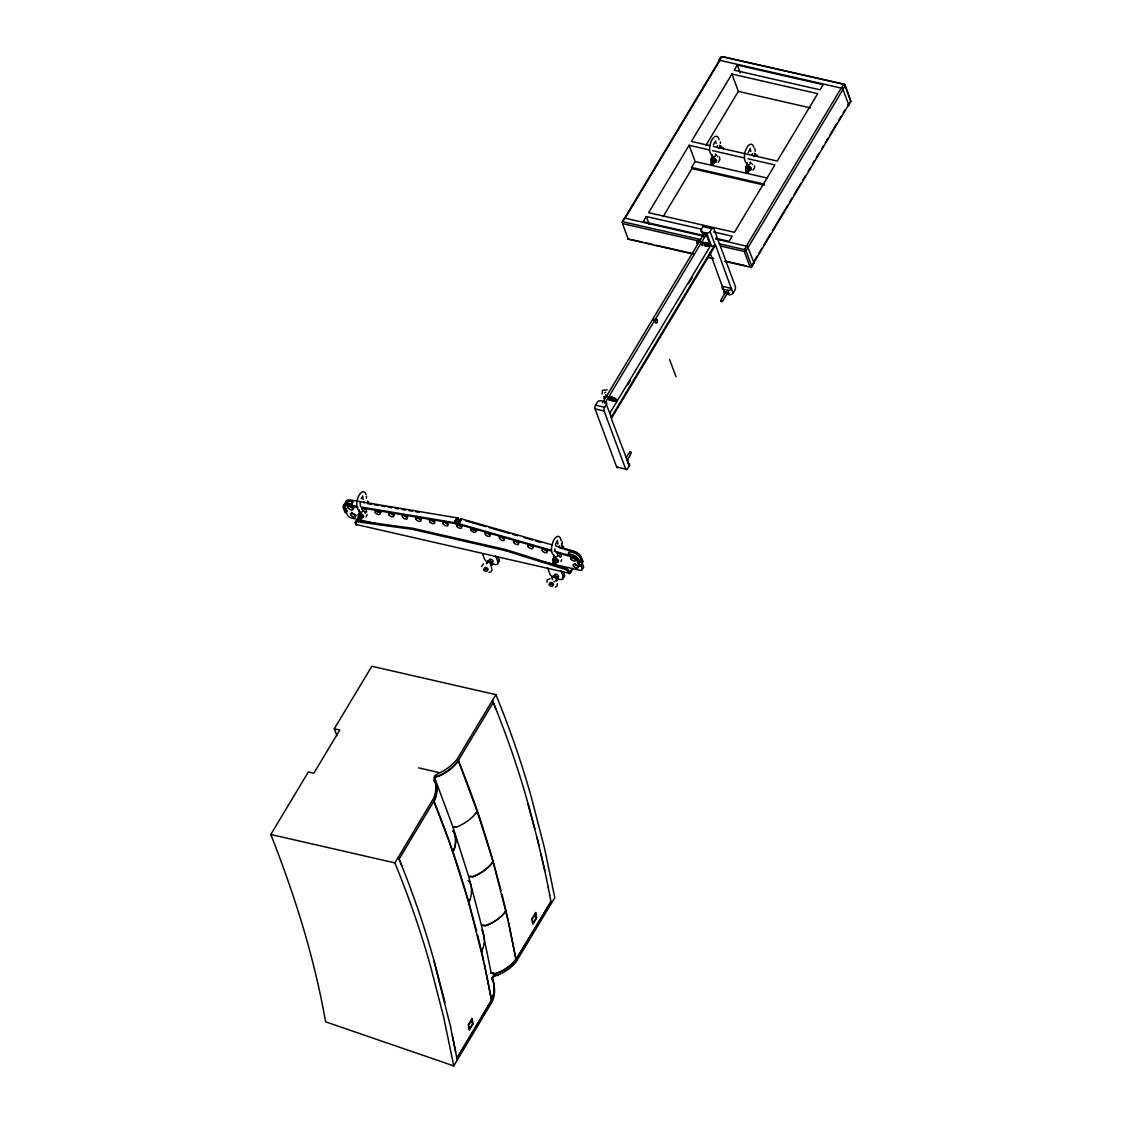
<?xml version="1.0" encoding="UTF-8"?>
<svg xmlns="http://www.w3.org/2000/svg" width="1122" height="1122" viewBox="0 0 1122 1122"><rect width="100%" height="100%" fill="white"/><g stroke="black" fill="none" stroke-linecap="round" stroke-linejoin="round"><path stroke-width="1.5" d="M705.415 242.436L705.191 243.432A1.809 0.842 -77.1 0 0 705.079 245.956A1.809 0.842 -77.1 0 0 706.369 245.157M360.106 502.88L360.428 506.036M627.703 237.962L627.857 239.351L629.19 239.098M848.751 104.949L850.897 101.387L844.922 84.346L721.797 56.731C721.516 55.188 717.014 62.229 719.665 60.293L841.458 88.161L842.931 89.297L848.751 104.949L847.923 105.552L849.34 103.182M359.349 509.893C356.544 514.591 365.758 511.674 362.125 509.64M367.455 503.147L368.254 501.674L367.287 501.043M718.669 148.637L721.095 146.617L719.581 145.257M696.93 241.623L699.315 241.623L698.361 240.066M360.709 517.48L359.966 518.504L360.709 517.48A2.889 1.473 31 0 0 363.177 516.26A2.889 1.473 31 0 0 359.082 513.918A2.889 1.473 31 0 0 359.489 516.765M702.947 243.979L702.933 244.694M748.374 169.913L747.715 171.007L748.374 169.913A2.889 1.473 31 0 0 750.927 168.861A2.889 1.473 31 0 0 747.112 166.337A2.889 1.473 31 0 0 746.621 168.721M570.635 572.262L569.471 571.841M613.355 400.049A1.809 0.842 -77.1 0 1 612.065 400.849A1.809 0.842 -77.1 0 1 612.093 398.478L611.953 396.459M705.443 243.011L705.528 242.885A1.809 0.842 -77.1 0 1 706.622 244.245M364.005 502.137L364.061 502.979M553.623 555.32C553.244 558.756 558.826 556.807 557.606 554.254M558.756 546.933L559.303 545.867M367.146 514.479L366.095 516.877M609.919 398.871L610.845 397.342M614.295 398.927L615.796 399.656L614.295 398.927A1.809 0.842 -77.1 0 0 613.103 397.917A1.809 0.842 -77.1 0 0 612.514 400.736A1.809 0.842 -77.1 0 0 613.944 400.175M629.849 452.166L631.181 452.923L630.676 452.152M720.969 301.201C719.511 298.971 723.985 301.089 721.979 301.594M725.766 291.874L727.603 292.926L725.85 291.762L721.32 299.265M715.401 154.093C717.8 156.351 710.422 158.973 711.923 154.794M750.183 162.059C752.582 164.331 745.204 166.954 746.705 162.76M753.956 262.8L751.277 267.597L753.956 262.8L747.561 246.461L715.654 238.944M713.424 144.864L714.616 142.003M748.206 152.83L750.211 148.553L750.814 151.442M561.785 559.738L560.874 561.449M697.323 244.091A1.613 0.743 -77.1 0 1 697.183 241.833L697.337 241.496M555.432 544.619C558.7 539.738 556.807 538.672 557.943 544.086M702.989 242.633L704.84 243.306M469.739 899.844L468.744 902.354L476.598 931.092M469.403 901.008L469.795 900.026A39.116 29.453 -16.2 0 0 469.739 882.018M575.362 564.534L575.039 564.029M482.264 950.082L481.59 951.428L477.649 935.173M453.428 850.742L452.769 852.089L448.337 839.494M553.693 561.519L553.679 562.879L554.324 561.603M361.144 498.715C364.061 495.237 361.845 494.437 363.149 499.514M469.038 901.499L468.687 902.172L452.825 852.271L453.835 849.775A39.116 28.709 -19 0 0 453.863 832.061M433.751 801.599L434.438 800.252A42.061 30.462 -20.4 0 0 434.971 781.164L434.551 779.678A4.965 3.604 -20.4 0 1 436.71 776.073L438.043 776.059A42.061 30.462 -20.4 0 0 457.79 761.361L458.674 760.071M346.011 508.813L344.847 508.547M355.912 506.148L347.357 504.718A7.251 3.703 31 0 0 343.374 508.07L344.987 512.417L346.151 512.684L346.979 511.295L345.338 506.99A5.905 3.015 31 0 1 345.281 505.321M360.821 519.206L359.657 518.939A2.244 1.038 -77.1 0 1 358.128 519.135A2.244 1.038 -77.1 0 1 358.577 516.036L359.643 514.269L360.807 514.535L361.873 517.424L360.821 519.206A2.244 1.038 -77.1 0 1 359.292 519.402A2.244 1.038 -77.1 0 1 359.741 516.302L360.807 514.535M573.047 568.391L570.369 572.837A2.679 1.248 -77.1 0 1 568.545 573.076L355.674 524.367L355.73 521.94A2.679 1.374 31 0 1 357.105 520.678L412.98 528.35L505.91 549.612L565.937 568.475A2.679 1.374 31 0 1 568.602 570.649L569.71 572.346L572.136 568.503M355.141 522.922A2.679 1.374 31 0 1 356.516 521.674L357.105 520.678M356.516 521.674L412.377 529.332L412.98 528.35M622.598 221.132L624.856 218.145L703.704 236.209M621.883 222.31L624.856 218.145M719.665 60.293L721.797 56.731M361.466 507.901L455.658 523.665L456.472 522.319L454.915 521.253L456.149 519.191L457.706 520.271L458.505 518.925L458.085 518.027L350.204 499.963A7.251 3.703 31 0 0 346.221 503.329M455.658 523.665L456.037 521.435L454.915 521.253M457.285 519.374L458.085 518.027M493.498 983.321A41.332 32.804 -8.2 0 1 492.404 1001.329L453.779 1065.9L325.59 1021.819C314.342 957.557 294.693 895.104 270.795 834.488L308.34 771.978L313.823 773.24L339.77 730.029L334.286 728.781L371.831 666.272L495.91 694.658A1539.118 786.298 31 0 1 531.505 797.854L544.521 848.176L554.815 897.684L515.924 962.157A41.332 32.804 -8.2 0 1 495.7 975.761A4.923 3.913 -8.2 0 0 492.642 980.852M552.248 544.941L460.637 518.616L459.824 519.963L461.016 520.299L457.79 523.371L458 524.212L551.281 551M458 524.212L458.589 522.025M701.839 229.239L646.314 216.532L643.215 221.693L702.106 235.171M709.3 149.913L689.104 145.285L648.642 212.675L734.433 232.31L774.909 164.92L747.981 158.763M713.297 146.435L777.223 161.063L817.686 93.673L731.895 74.038L691.418 141.428L709.931 145.664M737.308 65.02L734.209 70.181L820.014 89.816L823.113 84.655L737.308 65.02L740.24 72.902M663.186 216.532L691.994 168.566L691.587 167.487L695.149 161.554L689.104 145.285M705.934 145.355L738.346 91.387L731.895 74.038M713.704 163.672L712.54 163.405A2.244 1.038 -77.1 0 1 711.011 163.616A2.244 1.038 -77.1 0 1 711.46 160.516L712.526 158.749L713.69 159.001L714.756 161.905L713.704 163.672A2.244 1.038 -77.1 0 1 712.161 163.882A2.244 1.038 -77.1 0 1 712.624 160.783L713.69 159.001M491.001 564.015A2.132 1.08 31 0 0 491.702 563.847L494.55 564.408A5.372 2.749 31 0 0 497.902 561.996L499.08 560.018L497.958 556.989M412.377 529.332L505.321 550.607L505.91 549.612M617.998 467.397A2.679 1.248 -77.1 0 1 616.665 467.018L595.053 408.899A2.679 1.248 -77.1 0 1 595.586 405.182L597.367 402.223A2.679 1.949 -20.4 0 1 600.887 400.764L605.291 401.774A2.679 1.949 -20.4 0 1 606.413 404.285L611.252 417.3L714.966 244.61L710.128 231.595L711.909 228.622A2.679 1.248 -77.1 0 1 713.746 228.383L735.359 286.503A2.679 1.248 -77.1 0 1 734.812 290.219L733.031 293.193A2.679 1.949 -20.4 0 1 729.524 294.637L726.593 293.964M702.905 234.4L701.082 229.519L702.863 226.56A2.679 1.248 -77.1 0 1 704.7 226.321L713.746 228.383M602.57 402.742L703.901 234.007L706.229 234.54L710.422 245.816L609.975 413.064M604.884 403.275L706.229 234.54M748.486 171.638L747.322 171.371A2.244 1.038 -77.1 0 1 745.793 171.568A2.244 1.038 -77.1 0 1 746.242 168.468L747.308 166.701L748.472 166.968L749.552 169.871L748.486 171.638A2.244 1.038 -77.1 0 1 746.957 171.834A2.244 1.038 -77.1 0 1 747.406 168.735L748.472 166.968M628.993 463.723A2.679 1.949 -20.4 0 1 629.33 465.882L627.535 468.842A2.679 1.248 -77.1 0 1 625.711 469.094L604.099 410.975A2.679 1.248 -77.1 0 1 604.632 407.258L606.413 404.285M612.668 398.913L613.257 397.931L614.702 398.254A1.501 0.771 31 0 1 616.357 399.53A1.501 0.771 31 0 1 615.417 400.203L614.828 401.185L613.383 400.863L612.668 398.913L614.099 399.25A1.501 0.771 31 0 1 615.768 400.512A1.501 0.771 31 0 1 614.828 401.185M705.682 244.021L706.285 243.039L707.716 243.362A1.501 0.771 31 0 1 709.37 244.638A1.501 0.771 31 0 1 708.445 245.311L707.842 246.293L706.411 245.97L705.682 244.021L707.126 244.358A1.501 0.771 31 0 1 708.781 245.62A1.501 0.771 31 0 1 707.842 246.293M614.099 399.25L614.702 398.254M707.126 244.358L707.716 243.362M613.383 400.863L613.986 399.867L615.417 400.203M706.411 245.97L707 244.989M627.703 384.958L630.368 380.512M688.585 283.571L692.148 277.639M554.17 563.889A2.244 1.038 -77.1 0 1 552.851 563.51A2.244 1.038 -77.1 0 1 553.37 560.621L554.422 558.84L555.586 559.107L556.666 562.01L555.6 563.777A2.244 1.038 -77.1 0 1 554.072 563.987A2.244 1.038 -77.1 0 1 554.52 560.888L555.586 559.107M748.136 247.149L745.99 250.711L745.008 250.725L744.517 249.589L746.649 246.027M841.458 88.161L843.59 84.599M722.386 286.783A2.679 1.949 -20.4 0 0 723.508 289.294L725.121 293.627A2.679 1.949 -20.4 0 1 723.999 291.117L710.072 252.646M842.931 89.297L845.076 85.735M568.573 553.567L569.766 551.589M626.202 457.65L628.867 453.218M627.156 460.174L630.704 454.27M723.157 300.317L727.603 292.926M628.194 463.372L626.581 459.038A2.679 1.949 -20.4 0 1 627.703 461.549L611.336 418.562L715.527 245.073L731.418 288.845A2.679 1.949 -20.4 0 1 727.912 290.303L723.508 289.294M505.321 550.607L565.348 569.457L565.937 568.475M557.157 578.728L559.934 579.373A5.372 2.749 31 0 0 563.286 576.96L564.478 574.983L563.356 571.954M753.746 261.847L757.322 255.886M759.117 252.913L761.796 248.439M763.591 245.466L770.744 233.544M772.525 230.571L787.728 205.256M789.523 202.269L792.202 197.809M793.997 194.821L801.15 182.914M802.931 179.941L805.624 175.467M808.303 170.993L810.098 168.019M812.777 163.56L814.558 160.572M816.353 157.599L819.032 153.125M821.725 148.665L823.506 145.678M825.301 142.704L827.98 138.23M829.775 135.257L836.928 123.35M838.709 120.363L841.402 115.903M843.183 112.915L844.978 109.942M568.545 573.076L568.602 570.649M453.779 1065.9L443.499 1016.406L430.483 966.084A1539.118 786.298 31 0 0 394.888 862.888L433.667 798.205A42.061 30.462 -20.4 0 0 434.214 779.117A4.965 3.604 -20.4 0 1 437.285 774.012A42.061 30.462 -20.4 0 0 457.033 759.313L495.91 694.658M444.971 1002.311L433.933 960.32A1539.118 786.298 31 0 0 401.858 865.861L399.053 859.172L433.891 801.164L436.584 807.826A1538.991 786.227 31 0 1 468.659 902.284L483.568 960.909M534.899 828.878L528.055 803.618A1539.118 786.298 31 0 0 495.98 709.146L492.46 700.423L493.273 702.484L458.337 760.464L461.03 767.139A1538.991 786.227 31 0 1 493.091 861.584L501.015 890.433M579.948 562.136L581.14 560.159M555.586 545.895L573.903 551.168A7.251 3.703 31 0 1 581.35 557.129L582.977 561.491L580.116 566.231L578.966 565.965L579.793 564.576M452.32 1035.466L457.243 1060.15L456.935 1058.228L492.137 999.422A41.332 32.804 -8.2 0 0 492.362 978.945L491.829 978.019M508.785 923.083L515.882 959.114L514.241 961.259A39.116 30.757 -9.9 0 1 495.475 973.601L491.198 973.069L481.45 925.313L485.7 925.734A39.116 30.126 -13.1 0 0 504.409 913.098L506.05 910.952L516.036 959.464L551.042 901.513L515.657 960.25A41.332 32.804 -8.2 0 1 495.433 973.854L491.52 972.718L495.265 974.681L495.153 973.966M476.808 812.272L477.243 811.627L493.105 861.528L491.506 863.87A39.116 29.453 -16.2 0 1 472.881 876.787L468.659 876.492L481.408 925.145L485.658 925.566A39.116 30.126 -13.1 0 0 504.367 912.943L506.008 910.784L502.053 894.514M612.177 398.324L610.059 398.001L610.859 396.403M612.43 397.903L612.514 397.777A1.809 0.842 -77.1 0 1 613.636 398.689M492.67 862.173L491.464 863.688A39.116 29.453 -16.2 0 1 472.825 876.605L468.617 876.31L452.895 826.83L457.075 827.012M476.275 812.721L475.546 813.618A39.116 28.709 -19 0 1 457.005 826.83L452.825 826.648L434.761 778.079M475.602 813.801L477.187 811.444L458.351 760.814L456.724 763.002A39.116 27.924 -21.7 0 1 438.295 776.508L436.079 776.859M630.045 451.928L630.199 453.134L631.237 452.601M718.22 162.185L719.889 159.633L719.37 156.954M753.002 170.151L754.531 168.019L754.587 165.733M491.043 571.785L492.095 569.78L491.366 567.662M717.631 145.537L716.944 147.459M752.413 153.504L751.74 155.411M610.817 399.979L610.102 400.077M570.313 572.697L570.509 571.322M850.055 101.99L850.897 101.387M561.743 548.027L563.034 546.246L561.477 545.362M753.493 156.519L755.877 154.57L754.363 153.223M495.265 974.681L494.395 975.074A4.923 3.913 -8.2 0 0 492.221 978.679L492.404 979.422L492.306 978.721A39.116 30.757 -9.9 0 1 492.516 997.43L491.464 999.772L484.367 963.728M629.61 452.012L630.55 451.998M483.512 563.861L481.464 566.568M555.39 587.185L557.241 585.782L557.255 583.594M569.934 572.851L569.106 572.739M722.259 301.58L721.474 301.538M488.982 572.318L490.005 572.22M549.92 578.742L547.171 580.046L547.031 582.43M629.961 451.928L630.732 452.082M376.094 510.44L379.474 510.903M377.188 511.66L380.568 512.123M402.588 515.138L405.968 515.615M416.122 517.004L419.516 517.466M605.628 392.265L604.534 392.854M367.75 503.722L371.172 504.297M374.594 504.872L378.03 505.447M381.452 506.022L384.874 506.583M388.296 507.158L391.718 507.733M395.154 508.308L398.576 508.883M401.999 509.458L405.421 510.033M408.843 510.608L412.279 511.183M415.701 511.744L419.123 512.319M348.157 503.371A7.251 3.703 31 0 0 343.949 505.629A7.251 3.703 31 0 1 348.185 503.329L351.537 503.932L352.771 501.871L349.377 501.352A7.251 3.703 31 0 0 345.183 503.568M361.046 507.004L455.237 522.782M358.044 507.326L347.778 505.601A5.905 3.015 31 0 0 344.524 508.336L346.151 512.684M722.722 56.605L844.501 84.487L850.322 100.139M738.346 91.387L810.687 107.95M712.652 150.671L744.629 157.992M711.46 160.516L712.624 160.783M746.242 168.468L747.406 168.735M714.756 161.905C709.3 160.923 716.229 165.972 712.526 158.749M748.388 169.604L749.552 169.871M695.149 161.554L767.49 178.103M691.587 167.487L763.928 184.036M691.994 168.566L764.334 185.13M702.863 226.56L711.909 228.622M713.62 231.931L732.119 236.167L729.019 241.328L715.556 238.243M701.082 229.519A2.679 1.949 -20.4 0 0 702.218 232.03L706.622 233.039A2.679 1.949 -20.4 0 0 710.128 231.595M622.724 221.707L700.535 239.519M719.132 243.783L744.517 249.589M696.874 240.599L622.458 223.573L628.278 239.21L692.555 253.923M720.562 246.027L744.237 251.44L750.057 267.092L724.686 261.286M710.422 245.816L711.46 246.055A2.679 1.949 -20.4 0 0 714.966 244.61M630.887 239.477L642.724 242.198M646.104 242.969L652.864 244.512M656.258 245.283L693.466 253.81M710.38 257.681L713.76 258.453M725.597 261.16L745.906 265.802M707.772 257.415L712.849 258.579M722.61 286.39L731.656 288.452M595.586 405.182L604.632 407.258M595.053 408.899L604.099 410.975M616.665 467.018L625.711 469.094M457.285 524.984L462.348 526.148M472.488 528.462L475.868 529.247M429.642 519.795L433.022 520.566M471.899 529.458L476.962 530.622M487.102 532.936L490.482 533.707M581.813 561.224L582.977 561.491M344.819 508.322L345.969 508.589M345.857 511.127L347.007 511.394M358.577 516.036L359.741 516.302M553.37 560.621L554.52 560.888M360.723 517.172L361.873 517.424M555.502 561.743L556.666 562.01M554.436 563.51L555.6 563.777M379.699 524.465L351.607 518.041A4.025 2.062 31 0 1 347.161 514.633L346.291 512.291M539.78 561.098L579.779 570.257A4.025 2.062 31 0 0 582.29 568.447L580.986 564.927M568.84 572.486L570.369 572.837M493.273 702.484L495.868 709.118M418.59 767.855L438.407 772.399M399.053 859.172L398.394 857.138L401.858 865.861M270.795 834.488L394.888 862.888M607.128 389.895L602.486 390.288L602.121 394.018M465.854 520.889L485.84 526.639M489.178 527.592L509.164 533.343M512.488 534.296L517.494 535.727M524.156 537.648L532.487 540.033M535.811 541L540.804 542.431M559.135 547.69L572.458 551.519M458.814 522.866L459.992 523.203M551.07 550.173L457.79 523.371A2.889 1.473 31 0 0 461.591 526.33M554.394 551.126L571.056 555.909A7.251 3.703 31 0 1 578.503 561.884L580.116 566.231M556.288 552.445L571.28 556.75A5.905 3.015 31 0 1 577.339 561.617L578.966 565.965M605.642 395L606.287 396.515L604.141 396.487M490.623 972.858L498.463 975.551M456.935 1058.228L491.604 1000.151L481.633 951.596L482.656 949.1A39.116 30.126 -13.1 0 0 482.516 930.797M433.807 780.632L435.154 781.739A39.116 27.924 -21.7 0 1 434.999 799.159L433.933 801.473L447.832 838.092M452.503 830.883L453.442 831.5M468.309 880.602L469.192 881.079M468.351 880.784L469.248 881.247M453.386 831.318L453.933 832.244A39.116 28.709 -19 0 1 453.891 849.957M482.025 930.012L482.558 930.951M456.037 521.435L456.472 522.319M455.476 522.109L455.055 521.225A23.085 11.795 31 0 1 459.683 522.291L460.876 520.313A23.085 11.795 31 0 0 456.247 519.248M334.286 728.781L336.937 735.597M747.827 165.341L747.196 163.658A3.142 1.459 -77.1 0 0 746.663 162.956A9.677 4.488 -77.1 0 1 746.228 148.749A9.677 4.488 -77.1 0 1 753.872 147.655M713.045 157.389L712.414 155.692A3.142 1.459 -77.1 0 0 711.881 155.004A9.677 4.488 -77.1 0 1 711.446 140.797A9.677 4.488 -77.1 0 1 719.09 139.703M745.99 250.711L751.81 266.363M731.418 288.845L733.031 293.193M706.622 233.039L711.46 246.055M727.912 290.303L729.524 294.637M702.218 232.03L704.027 236.91M646.314 216.532L649.259 224.414M669.553 359.419L676.019 376.768M627.703 461.549L629.33 465.882M582.178 562.949L583.482 566.47A4.025 2.062 31 0 1 583.145 568.083M579.331 560.495L579.99 562.346L581.224 560.299L580.551 558.476A7.251 3.703 31 0 0 573.104 552.501L569.541 551.491L568.307 553.539L571.883 554.52A7.251 3.703 31 0 1 579.317 560.537M561.449 543.918L562.08 545.615M561.042 570.916L563.286 576.96M554.955 557.494L554.31 555.783A3.156 1.459 -77.1 0 0 553.777 555.081A9.663 4.474 -77.1 0 1 553.581 540.439A9.663 4.474 -77.1 0 1 561.126 540.678M547.592 567.83L549.836 573.875A5.372 2.749 31 0 0 553.272 577.423A2.735 1.403 31 0 1 554.002 575.698A2.735 1.403 31 0 1 557.297 577.283A2.735 1.403 31 0 1 557.185 579.345M495.644 555.951L497.902 561.996M482.755 554.38L484.452 558.91A5.372 2.749 31 0 0 487.888 562.459M360.162 512.908L359.531 511.211A3.156 1.459 -77.1 0 0 358.984 510.51A9.663 4.474 -77.1 0 1 358.353 496.794A9.663 4.474 -77.1 0 1 365.982 494.423M355.73 521.94L356.263 523.371M715.71 141.035L716.032 143.49M527.929 803.576L539.079 845.609M493.091 861.584L508.014 920.222M433.821 960.292L450.679 1027.233M536.905 837.208L544.801 870.532M540.944 853.898L546.554 878.792M450.567 1027.205L455.714 1051.959M546.428 878.75L548.223 887.025M548.111 886.997L549.822 895.244M549.71 895.202L551.351 903.434L551.042 901.513M754.994 148.735L755.232 151.33M554.871 548.812L555.011 550.032M562.248 541.645L562.346 543.469M720.394 141.961L720.45 143.364M847.657 105.468A1.613 0.827 31 0 0 848.667 104.753L753.858 262.604A1.613 0.827 31 0 1 752.848 263.333M711.825 160.769A2.889 1.473 31 0 1 712.133 158.37A2.889 1.473 31 0 1 715.976 160.558A2.889 1.473 31 0 1 714.335 162.185M711.727 159.745A2.889 1.473 31 0 1 712.638 157.865A2.889 1.473 31 0 1 716.173 159.885A2.889 1.473 31 0 1 715.261 161.764M715.303 154.906A2.553 1.304 31 0 1 716.481 155.369M717.505 156.168A2.553 1.304 31 0 1 717.884 156.617M719.917 146.225A2.553 1.304 31 0 1 721.053 146.477M722.203 147.136A2.553 1.304 31 0 1 722.68 147.557M723.045 148.006A2.553 1.304 31 0 1 723.367 148.861M746.509 167.711A2.889 1.473 31 0 1 747.42 165.832A2.889 1.473 31 0 1 750.955 167.837A2.889 1.473 31 0 1 750.043 169.717M750.085 162.858A2.553 1.304 31 0 1 751.263 163.335M752.301 164.121A2.553 1.304 31 0 1 752.666 164.569M754.699 154.177A2.553 1.304 31 0 1 755.246 154.261M756.985 155.102A2.553 1.304 31 0 1 757.462 155.523M757.827 155.972A2.553 1.304 31 0 1 758.065 156.407M604.141 398.843A1.613 0.743 -77.1 0 1 604.169 396.725M697.309 243.488A1.613 0.743 -77.1 0 1 697.323 242.717M706.972 245.297A1.809 0.842 -77.1 0 1 705.542 245.844A1.809 0.842 -77.1 0 1 706.131 243.025A1.809 0.842 -77.1 0 1 707.253 243.937M700.1 241.889A2.02 0.926 -77.1 0 1 700.619 241.314M654.968 319.153A2.02 0.926 -77.1 0 1 654.771 321.509M653.214 320.247A2.02 0.926 -77.1 0 1 653.593 319.335M607.086 396.781A2.02 0.926 -77.1 0 1 607.591 396.206M610.929 415.14A2.679 1.949 -20.4 0 1 611.252 417.3M702.877 245.592A2.02 0.926 -77.1 0 1 701.895 244.358A2.02 0.926 -77.1 0 1 702.933 241.847M609.863 400.47A2.02 0.926 -77.1 0 1 608.909 398.731A2.02 0.926 -77.1 0 1 610.41 396.669M558.377 555.474A2.553 1.304 31 0 1 558.938 555.839M559.415 556.26A2.553 1.304 31 0 1 560.018 557.157M553.623 559.85A2.889 1.473 31 0 1 554.941 558.013A2.889 1.473 31 0 1 558.391 560.649A2.889 1.473 31 0 1 555.881 561.575M553.735 560.86A2.889 1.473 31 0 1 554.044 558.476A2.889 1.473 31 0 1 557.886 560.663A2.889 1.473 31 0 1 556.246 562.29M562.837 546.779A2.553 1.304 31 0 1 563.426 547.073M562.963 546.582A2.553 1.304 31 0 1 563.553 546.877M363.009 510.608A2.553 1.304 31 0 1 363.598 510.903M364.145 511.267A2.553 1.304 31 0 1 365.001 512.137M365.225 512.586A2.553 1.304 31 0 1 365.239 513.329M358.479 514.311A2.889 1.473 31 0 1 361.27 513.778A2.889 1.473 31 0 1 363.626 516.639A2.889 1.473 31 0 1 360.428 516.667M367.581 501.829A2.553 1.304 31 0 1 368.17 502.011M366.347 496.092A9.663 4.474 -77.1 0 1 366.459 498.056M476.345 530.327A2.889 1.473 31 0 1 472.011 527.859M491.001 534.24A2.889 1.473 31 0 1 486.527 532.445M578.209 566.119A2.889 1.473 31 0 1 574.408 563.609M574.127 551.996A5.905 3.015 31 0 1 575.432 552.487M576.708 553.16A5.905 3.015 31 0 1 578.91 554.913M573.384 555.881A5.905 3.015 31 0 1 575.852 557.382M576.105 558.994A2.889 1.473 31 0 1 572.038 557.017M582.584 568.335A4.025 2.062 31 0 1 581.841 568.391M556.975 553.076A2.889 1.473 31 0 1 560.635 554.534A2.889 1.473 31 0 1 560.663 556.877M533.357 546.709A2.889 1.473 31 0 1 529.275 544.731M548.013 550.622A2.889 1.473 31 0 1 545.446 550.397A2.889 1.473 31 0 1 543.272 548.321M519.107 542.613A2.889 1.473 31 0 1 514.76 540.145M504.325 538.56A2.889 1.473 31 0 1 500.412 535.587M353.907 507.859A2.889 1.473 31 0 1 351.34 507.649A2.889 1.473 31 0 1 349.152 505.573M356.137 515.124A2.889 1.473 31 0 1 353.318 514.367A2.889 1.473 31 0 1 351.705 512.193M447.987 524.002A2.889 1.473 31 0 1 444.088 521.029M361.789 508.673A2.889 1.473 31 0 1 365.856 509.949A2.889 1.473 31 0 1 365.351 512.347M394.229 514.858A2.889 1.473 31 0 1 389.881 512.389M381.059 512.417A2.889 1.473 31 0 1 378.493 512.193A2.889 1.473 31 0 1 376.305 510.117M407.791 517.13A2.889 1.473 31 0 1 403.457 514.661M421.367 519.416A2.889 1.473 31 0 1 418.562 518.644A2.889 1.473 31 0 1 416.935 516.471M434.943 521.688A2.889 1.473 31 0 1 432.124 520.917A2.889 1.473 31 0 1 430.511 518.743M348.493 500.931A5.905 3.015 31 0 1 350.625 500.847M357.175 524.577A2.679 1.248 -77.1 0 1 355.674 524.367M573.047 557.816A2.679 1.374 31 0 1 574.913 559.345M565.348 569.457A2.679 1.374 31 0 1 568.013 571.645M574.212 557.129A2.679 1.374 31 0 1 575.165 557.929M499.08 560.018A5.372 2.749 31 0 1 497.888 562.487M490.693 564.352A2.735 1.403 31 0 0 492.446 563.272A2.735 1.403 31 0 0 489.795 560.93A2.132 1.08 31 0 1 489.991 559.177A2.132 1.08 31 0 1 492.782 560.523A2.132 1.08 31 0 1 492.193 562.038M487.579 561.603A2.735 1.403 31 0 1 489.795 560.93M487.341 563.314A2.875 1.473 31 0 1 488.252 561.435A2.875 1.473 31 0 1 491.787 563.44A2.875 1.473 31 0 1 490.875 565.32M486.541 563.581A2.945 1.501 31 0 1 489.753 562.809A2.945 1.501 31 0 1 490.973 566.105M485.097 569.036A1.978 1.01 31 0 1 485.069 567.437A1.978 1.01 31 0 1 487.579 568.433A1.978 1.01 31 0 1 487.607 570.032M488.196 561.533A2.132 1.08 31 0 1 490.51 561.603M490.973 561.912A2.132 1.08 31 0 1 491.674 562.627M564.478 574.983A5.372 2.749 31 0 1 562.29 577.55M552.459 577.774A2.875 1.473 31 0 1 554.254 576.484A2.875 1.473 31 0 1 557.438 578.91A2.875 1.473 31 0 1 555.642 580.2M550.201 583.65A1.978 1.01 31 0 1 550.832 582.36A1.978 1.01 31 0 1 553.258 583.749A1.978 1.01 31 0 1 552.641 585.039M554.787 575.151A2.132 1.08 31 0 1 556.105 574.198A2.132 1.08 31 0 1 558.447 575.993A2.132 1.08 31 0 1 557.129 576.946M552.627 579.569A2.945 1.501 31 0 1 552.767 577.157A2.945 1.501 31 0 1 556.638 579.022A2.945 1.501 31 0 1 555.825 581.126M553.595 577.129A2.132 1.08 31 0 1 553.777 576.273M554.072 576.147A2.132 1.08 31 0 1 556.764 577.227M557.073 577.592A2.132 1.08 31 0 1 557.087 578.812M553.861 581.378A2.945 1.501 31 0 1 554.408 581.869M554.647 562.388C555.208 564.857 555.881 559.668 554.647 562.388M711.586 162.017C712.161 164.485 712.765 159.296 711.586 162.017M746.368 169.983C746.943 172.465 747.575 167.22 746.368 169.983M613.72 399.797L615.207 400.638L613.804 399.713M706.748 244.905L708.22 245.746L706.748 244.905M707.337 243.923L708.823 244.764L707.407 243.825M722.175 301.355L720.675 300.668L722.175 301.355M352.518 501.885L351.761 504.746L352.518 501.885M718.922 61.093L624.127 218.944A1.613 0.827 31 0 1 625.122 218.229L719.931 60.364A1.613 0.827 31 0 0 718.922 61.093M841.205 88.119L746.396 245.984A1.613 0.827 31 0 1 748.178 247.345L842.987 89.48A1.613 0.827 31 0 0 841.205 88.119M472.067 1018.467L468.239 1024.849L469.234 1030.15L473.063 1023.769L472.067 1018.467M535.685 912.537L531.856 918.918L532.852 924.219L536.681 917.838L535.685 912.537M471.857 1019.337L471.24 1021.876L471.857 1019.337M535.475 913.406L534.857 915.945L535.475 913.406M472.713 1023.839L469.445 1029.267L468.603 1024.765A7.377 2.623 -72.1 0 1 472.713 1023.839M536.33 917.908L533.062 923.35L532.221 918.834A7.377 2.623 -72.1 0 1 536.33 917.908M656.875 322.463A2.02 0.926 -77.1 0 0 656.931 319.223A2.02 0.926 -77.1 0 0 655.388 321.804A2.02 0.926 -77.1 0 0 656.875 322.463M485.335 534.423A2.889 1.473 31 0 0 489.823 536.218A2.889 1.473 31 0 0 487.537 532.838A2.889 1.473 31 0 0 485.335 534.423M471.086 530.327A2.889 1.473 31 0 0 475.56 532.123A2.889 1.473 31 0 0 473.288 528.743A2.889 1.473 31 0 0 471.086 530.327M570.846 558.994A2.889 1.473 31 0 0 575.334 560.79A2.889 1.473 31 0 0 573.047 557.41A2.889 1.473 31 0 0 570.846 558.994M573.482 566.077A2.889 1.473 31 0 0 577.97 567.872A2.889 1.473 31 0 0 575.684 564.492A2.889 1.473 31 0 0 573.482 566.077M456.85 526.302A2.889 1.473 31 0 0 461.338 528.083A2.889 1.473 31 0 0 459.052 524.717A2.889 1.473 31 0 0 456.85 526.302M542.347 550.804A2.889 1.473 31 0 0 546.821 552.599A2.889 1.473 31 0 0 544.549 549.219A2.889 1.473 31 0 0 542.347 550.804M528.097 546.709A2.889 1.473 31 0 0 532.571 548.504A2.889 1.473 31 0 0 530.299 545.124A2.889 1.473 31 0 0 528.097 546.709M513.834 542.613A2.889 1.473 31 0 0 518.322 544.408A2.889 1.473 31 0 0 516.036 541.028A2.889 1.473 31 0 0 513.834 542.613M499.585 538.518A2.889 1.473 31 0 0 504.073 540.313A2.889 1.473 31 0 0 501.786 536.933A2.889 1.473 31 0 0 499.585 538.518M348.241 508.056A2.889 1.473 31 0 0 352.715 509.837A2.889 1.473 31 0 0 350.443 506.471A2.889 1.473 31 0 0 348.241 508.056M350.863 515.138A2.889 1.473 31 0 0 355.351 516.933A2.889 1.473 31 0 0 353.079 513.553A2.889 1.473 31 0 0 350.863 515.138M402.532 517.144A2.889 1.473 31 0 0 407.02 518.939A2.889 1.473 31 0 0 404.733 515.559A2.889 1.473 31 0 0 402.532 517.144M388.955 514.872A2.889 1.473 31 0 0 393.443 516.667A2.889 1.473 31 0 0 391.157 513.287A2.889 1.473 31 0 0 388.955 514.872M443.26 523.96A2.889 1.473 31 0 0 447.734 525.755A2.889 1.473 31 0 0 445.462 522.375A2.889 1.473 31 0 0 443.26 523.96M429.684 521.688A2.889 1.473 31 0 0 434.158 523.483A2.889 1.473 31 0 0 431.886 520.103A2.889 1.473 31 0 0 429.684 521.688M416.108 519.416A2.889 1.473 31 0 0 420.596 521.211A2.889 1.473 31 0 0 418.31 517.831A2.889 1.473 31 0 0 416.108 519.416M375.379 512.6A2.889 1.473 31 0 0 379.867 514.395A2.889 1.473 31 0 0 377.581 511.015A2.889 1.473 31 0 0 375.379 512.6M483.989 570.074A1.978 1.01 31 0 0 487.06 571.294A1.978 1.01 31 0 0 485.489 568.98A1.978 1.01 31 0 0 483.989 570.074M549.373 585.039A1.978 1.01 31 0 0 552.445 586.259A1.978 1.01 31 0 0 550.888 583.945A1.978 1.01 31 0 0 549.373 585.039"/></g></svg>
